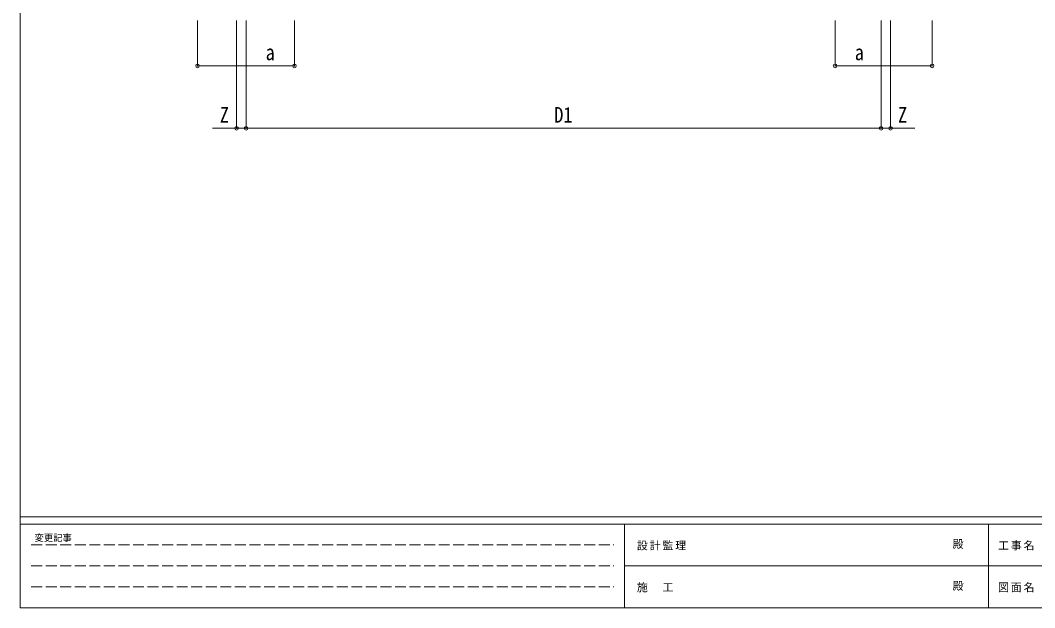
# Model space of a CAD drawing. Units: millimetres at full size, sheet at 1:30; details may follow other scales. Extents: x -8385 to 8479, y -5853 to 5787.
# Drawn here: x -8385 to -21, y -5853 to -1006 of the extents above; entities that cross this region are included whole.
import ezdxf
from ezdxf.enums import TextEntityAlignment as Align

# ---------------------------------------------------------------- set-up
doc = ezdxf.new("R2010")
doc.units = ezdxf.units.MM
doc.header["$LTSCALE"] = 30
doc.header["$PDMODE"] = 32
doc.header["$PDSIZE"] = 30
doc.linetypes.add('DASHED3', pattern=[4, 3, -1])
doc.layers.add('0-A_寸法', color=6, linetype='Continuous', lineweight=9)
doc.layers.add('F-0_240', color=7, linetype='Continuous', lineweight=9)
doc.styles.add('ＭＳ ゴシック', font='')
doc.styles.get('ＭＳ ゴシック').set_extended_font_data('MS Gothic')

msp = doc.modelspace()

# ---------------------------------------------------------------- linework, layer by layer
at = {"layer": '0-A_寸法'}
for p, q in [((-6924.27, -1382.45), (-6924.27, -1008.04)), ((-6601.82, -1897.44), (-6601.82, -1008.04)), ((-6523.82, -1897.44), (-6523.82, -1008.04)), ((-1666.45, -1382.45), (-1666.45, -1008.04)), ((-1287.67, -1897.44), (-1287.67, -1008.04)), ((-1209.67, -1897.44), (-1209.67, -1008.04)), ((-866.45, -1382.45), (-866.45, -1008.04)), ((-866.45, -1382.45), (-1666.45, -1382.45)), ((-6601.82, -1897.44), (-6801.82, -1897.44)), ((-6601.82, -1897.44), (-6523.82, -1897.44)), ((-6523.82, -1897.44), (-1287.67, -1897.44)), ((-1287.67, -1897.44), (-1209.67, -1897.44)), ((-1209.67, -1897.44), (-1009.67, -1897.44))]:
    msp.add_line(p, q, dxfattribs=at)
msp.add_lwpolyline([(-6924.27, -1382.45), (-6124.27, -1382.45), (-6124.27, -1008.04)], dxfattribs=at)
for p in [(-6924.27, -1382.45), (-6124.27, -1382.45), (-1666.45, -1382.45), (-866.45, -1382.45), (-6601.82, -1897.44), (-6523.82, -1897.44), (-1287.67, -1897.44), (-1209.67, -1897.44)]:
    msp.add_point(p, dxfattribs=at)
at = {"layer": 'F-0_240', "color": 5}
for p, q in [((-8385.45, 5787.34), (-8385.45, -5852.66)), ((-8385.45, -5102.66), (8054.55, -5102.66)), ((-8385.45, -5162.66), (5387.79, -5162.66)), ((-3402.21, -5162.66), (-3402.21, -5852.66)), ((-402.21, -5162.66), (-402.21, -5852.66)), ((-3402.21, -5507.66), (2747.79, -5507.66)), ((-8385.45, -5852.66), (8054.55, -5852.66))]:
    msp.add_line(p, q, dxfattribs=at)
at = {"layer": 'F-0_240', "color": 4, "linetype": 'DASHED3'}
for p, q in [((-8295.46, -5335.16), (-3492.21, -5335.16)), ((-8295.46, -5507.66), (-3492.21, -5507.66)), ((-8295.46, -5680.16), (-3492.21, -5680.16))]:
    msp.add_line(p, q, dxfattribs=at)

# ---------------------------------------------------------------- texts
at = {"layer": '0-A_寸法', "color": 7, "style": 'ＭＳ ゴシック', "width": 0.85}
for s, p in [('a', (-6362.27, -1374.45)), ('a', (-1504.45, -1374.45)), ('Z', (-6739.82, -1889.44)), ('D1', (-3981.75, -1889.44)), ('Z', (-1147.67, -1889.44))]:
    msp.add_text(s, height=129, dxfattribs=at).set_placement(p, align=Align.BOTTOM_LEFT)
at = {"layer": 'F-0_240', "style": 'ＭＳ ゴシック'}
for s, height, p in [('変更記事', 54.99, (-8268.23, -5320.16)), ('殿', 65.98, (-697.92, -5380.16)), ('殿', 65.98, (-697.92, -5725.16))]:
    msp.add_text(s, height=height, dxfattribs=at).set_placement(p, align=Align.BOTTOM_LEFT)
at = {"layer": 'F-0_240', "char_height": 65.98, "attachment_point": 7, "style": 'ＭＳ ゴシック'}
for s, insert in [('\\T1.17;設計監理', (-3300.89, -5380.16)), ('\\T1.17;工事名', (-323.11, -5380.16)), ('\\T1.17;施\u3000工', (-3300.89, -5725.16)), ('\\T1.17;図面名', (-323.11, -5725.16))]:
    msp.add_mtext(s, dxfattribs=dict(at, insert=insert))

doc.saveas('drawing.dxf')
